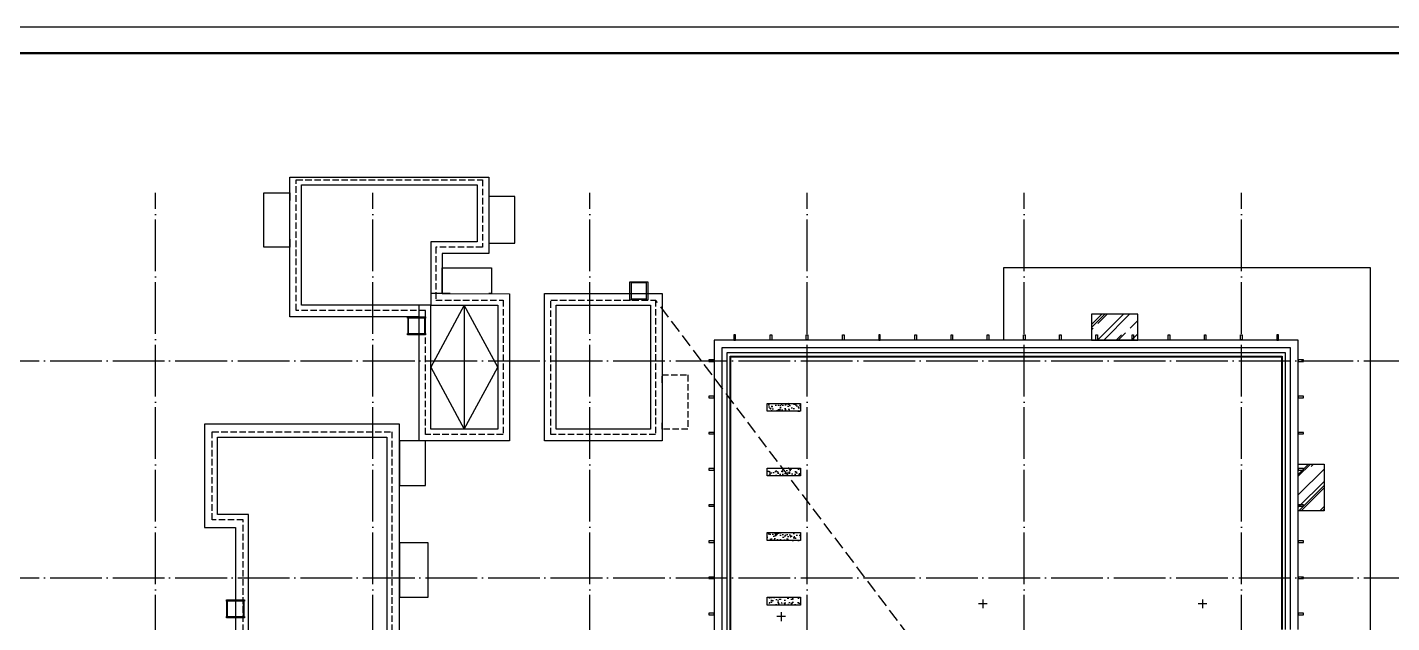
# Model space of a CAD drawing. Extents: x -292644 to 263613, y -713695 to 491457.
# Drawn here: x -4966 to 47815, y 320466 to 343500 of the extents above; entities that cross this region are included whole.
import ezdxf
from ezdxf.xclip import XClip

# ---------------------------------------------------------------- set-up
doc = ezdxf.new("R2010")
doc.units = 0
doc.header["$LTSCALE"] = 1000
doc.header["$MEASUREMENT"] = 0
for name, pattern in [('104-10 轴网$0$DOTE', [2.42, 2, -0.2, 0.02, -0.2]), ('X-104 8#10#平面_t3$0$109-34 轴网$0$L1$0$$AUDIT_BAD_LTYPE1', [0]), ('X-104 8#10#平面_t3$0$DASH', [0.35, 0.25, -0.1])]:
    doc.linetypes.add(name, pattern=pattern)
doc.layers.get('0').update_dxf_attribs({"linetype": 'CONTINUOUS'})
doc.layers.get('Defpoints').update_dxf_attribs({"linetype": 'CONTINUOUS'})
doc.layers.add('10#楼幕墙$0$04-不打印_辅助线', color=165, linetype='CONTINUOUS', plot=False)
doc.layers.add('X-104 8#10#平面_t3$0$04-不打印_辅助线', color=165, linetype='CONTINUOUS', plot=False)
for name, color, linetype in [('10#楼幕墙$0$A-C_玻璃幕墙', 140, 'CONTINUOUS'), ('10#楼幕墙$0$A-O_屋面', 201, 'CONTINUOUS'), ('104-10 轴网$0$A_AXIS-轴线', 36, '104-10 轴网$0$DOTE'), ('X-104 8#10#平面_t3$0$00-图签', 7, 'CONTINUOUS'), ('X-104 8#10#平面_t3$0$A-C_玻璃幕墙', 140, 'CONTINUOUS'), ('X-104 8#10#平面_t3$0$A-E_栏杆', 232, 'CONTINUOUS'), ('X-104 8#10#平面_t3$0$A-O_分水线', 127, 'CONTINUOUS'), ('X-104 8#10#平面_t3$0$A-O_屋面', 201, 'CONTINUOUS'), ('X-104 8#10#平面_t3$0$A-SUR_看线', 231, 'CONTINUOUS'), ('X-104 8#10#平面_t3$0$A-TECH_结构', 21, 'CONTINUOUS'), ('X-104 8#10#平面_t3$0$EH_玻璃', 156, 'CONTINUOUS'), ('X-104 8#10#平面_t3$0$EH_石材', 116, 'CONTINUOUS')]:
    doc.layers.add(name, color=color, linetype=linetype)
doc.layers.get('X-104 8#10#平面_t3$0$A-O_分水线').off()
pattern_1 = [(230, (-1e-10, 59400), (-364.36934, 31.87817), [38.1, -419.1]), (175, (-1e-10, 59400), (70.48565, -382.1133), [30.48, -335.28]), (280.451, (-30.36, 59402.66), (-293.885, -350.23338), [32.38, -356.18]), (226.1842, (-1e-10, 59298.4), (-542.1581, 84.08466), [57.15, -628.65]), (276.6356, (-45.2, 59305.4), (-474.8085, -494.8511), [48.57, -534.27]), (171.184, (-1e-10, 59298.4), (-474.8092, -494.8502), [45.72, -502.92]), (201, (-50.8, 59323.8), (-303.22976, 204.53104), [38.1, -419.1]), (146, (-50.8, 59323.8), (-123.60406, -368.37593), [30.48, -335.28]), (251.4514, (-76.07, 59340.84), (-426.833, -163.8457), [32.38, -356.18]), (217.5, (-1e-10, 59400), (-6.177207, -169.11008), [0, -331.216, 0, -340.36, 0, -336.55]), (187.5, (-1e-10, 59400), (-133.63933, -200.36115), [0, -194.056, 0, -323.596, 0, -128.27]), (147.5, (113.28, 59400), (-271.18119, 11.45749), [0, -127, 0, -396.24, 0, -525.78]), (137.5, (164.08, 59400), (-296.25836, -50.85298), [0, -165.1, 0, -263.144, 0, -373.38])]

# ---------------------------------------------------------------- blocks, each defined once
blk = doc.blocks.new('10#楼幕墙')
at = {"layer": '10#楼幕墙$0$04-不打印_辅助线'}
blk.add_lwpolyline([(-18550, 284100), (65550, 284100), (65550, 343500), (-18550, 343500)], close=True, dxfattribs=at)
at = {"layer": '10#楼幕墙$0$A-C_玻璃幕墙'}
for points in [[(22370, 331600), (22370, 331400), (22430, 331400), (22430, 331600)], [(23830, 331400), (23770, 331400), (23770, 331600), (23830, 331600)], [(25230, 331400), (25170, 331400), (25170, 331600), (25230, 331600)], [(26630, 331400), (26570, 331400), (26570, 331600), (26630, 331600)], [(28030, 331600), (27970, 331600), (27970, 331400), (28030, 331400)], [(29430, 331400), (29370, 331400), (29370, 331600), (29430, 331600)], [(30830, 331400), (30770, 331400), (30770, 331600), (30830, 331600)], [(32230, 331400), (32170, 331400), (32170, 331600), (32230, 331600)], [(33630, 331400), (33570, 331400), (33570, 331600), (33630, 331600)], [(35030, 331400), (34970, 331400), (34970, 331600), (35030, 331600)], [(36430, 331400), (36370, 331400), (36370, 331600), (36430, 331600)], [(37830, 331400), (37770, 331400), (37770, 331600), (37830, 331600)], [(39230, 331400), (39170, 331400), (39170, 331600), (39230, 331600)], [(40630, 331400), (40570, 331400), (40570, 331600), (40630, 331600)], [(42030, 331400), (41970, 331400), (41970, 331600), (42030, 331600)], [(43370, 331400), (43430, 331400), (43430, 331600), (43370, 331600)], [(21600, 330630), (21400, 330630), (21400, 330570), (21600, 330570)], [(44200, 330570), (44400, 330570), (44400, 330630), (44200, 330630)], [(21600, 329230), (21400, 329230), (21400, 329170), (21600, 329170)], [(44200, 329170), (44400, 329170), (44400, 329230), (44200, 329230)], [(21600, 327830), (21400, 327830), (21400, 327770), (21600, 327770)], [(44200, 327770), (44400, 327770), (44400, 327830), (44200, 327830)], [(21600, 326430), (21400, 326430), (21400, 326370), (21600, 326370)], [(44200, 326370), (44400, 326370), (44400, 326430), (44200, 326430)], [(21600, 325030), (21400, 325030), (21400, 324970), (21600, 324970)], [(44200, 324970), (44400, 324970), (44400, 325030), (44200, 325030)], [(21600, 323630), (21400, 323630), (21400, 323570), (21600, 323570)], [(44200, 323570), (44400, 323570), (44400, 323630), (44200, 323630)], [(21600, 322230), (21400, 322230), (21400, 322170), (21600, 322170)], [(44200, 322170), (44400, 322170), (44400, 322230), (44200, 322230)], [(21600, 320830), (21400, 320830), (21400, 320770), (21600, 320770)], [(44200, 320770), (44400, 320770), (44400, 320830), (44200, 320830)]]:
    blk.add_lwpolyline(points, close=True, dxfattribs=at)
at = {"layer": '10#楼幕墙$0$A-O_屋面'}
for points in [[(44200, 320200), (44200, 331400), (21600, 331400), (21600, 318800)], [(43900, 320200), (43900, 331100), (21900, 331100), (21900, 318800)], [(43700, 320200), (43700, 330900), (22100, 330900), (22100, 318800)]]:
    blk.add_lwpolyline(points, dxfattribs=at)
blk = doc.blocks.new('104-10 轴网')
at = {"layer": '104-10 轴网$0$A_AXIS-轴线', "linetype": '104-10 轴网$0$DOTE'}
for p, q in [((0, -6500), (0, 40100)), ((8400, -6500), (8400, 40100)), ((16800, -6500), (16800, 40100)), ((25200, -6500), (25200, 40100)), ((33600, -6500), (33600, 40100)), ((42000, -6500), (42000, 40100)), ((-6500, 33600), (48500, 33600)), ((-6500, 25200), (48500, 25200))]:
    blk.add_line(p, q, dxfattribs=at)
at = {"layer": 'Defpoints'}
blk.add_lwpolyline([(-16050, 45500), (58050, 45500), (58050, -11900), (-16050, -11900)], close=True, dxfattribs=at)
blk = doc.blocks.new('X-104 8#10#平面_t3$0$fdghdgfh')
at = {"layer": 'X-104 8#10#平面_t3$0$EH_玻璃'}
h = blk.add_hatch(dxfattribs=at)
h.set_pattern_fill('AR-RROOF', color=256, scale=600, angle=135)
h.set_pattern_definition([(135, (42800, -184500), (-1724.2092, 646.5784), [11430, -1524, 3810, -762]), (135, (41814, -184052.8), (-177.809, -1255.44), [2286, -251.46, 4572, -571.5]), (135, (42072.6, -184688.6), (-3162.8462, 2440.8336), [6096, -1066.8, 3048, -762])])
h.paths.add_polyline_path([(-1000, 900), (-1000, -900), (0, -900), (0, 900)])
at = {"layer": 'X-104 8#10#平面_t3$0$A-C_玻璃幕墙'}
blk.add_lwpolyline([(-1000, 900), (-1000, -900), (0, -900), (0, 900)], close=True, dxfattribs=at)
blk = doc.blocks.new('X-104 8#10#平面_t3$0$jtkjuyriuy')
h = blk.add_hatch()
h.set_pattern_fill('ANSI31', color=8, scale=30, angle=45)
h.set_pattern_definition([(90, (0, 0), (-47.625, 1e-14), [])])
h.paths.add_polyline_path([(-138, 138), (138, 138), (138, -138), (-138, -138)])
for points in [[(-168, 168), (168, 168), (168, -168), (-168, -168)], [(-138, 138), (138, 138), (138, -138), (-138, -138)]]:
    blk.add_lwpolyline(points, close=True)
at = {"layer": 'X-104 8#10#平面_t3$0$04-不打印_辅助线'}
for p, q in [((-168, 0), (168, 0)), ((0, 168), (0, -168))]:
    blk.add_line(p, q, dxfattribs=at)
blk = doc.blocks.new('X-104 8#10#平面_t3$0$harehas')
for p, q in [((0, 185), (600, 185)), ((0, 165), (600, 165)), ((0, -465), (600, -465)), ((0, -485), (600, -485))]:
    blk.add_line(p, q)
for points in [[(-50, 200), (-50, -500), (0, -500), (0, 200)], [(600, 200), (600, -500), (650, -500), (650, 200)]]:
    blk.add_lwpolyline(points, close=True)
blk = doc.blocks.new('X-104 8#10#平面_t3')
at = {"linetype": 'X-104 8#10#平面_t3$0$109-34 轴网$0$L1$0$$AUDIT_BAD_LTYPE1'}
h = blk.add_hatch(dxfattribs=at)
h.set_pattern_fill('AR-CONC', color=18, scale=200, angle=-180)
h.set_pattern_definition(pattern_1)
h.paths.add_polyline_path([(24950, 328950), (24950, 328650), (23650, 328650), (23650, 328950)])
h = blk.add_hatch(dxfattribs=at)
h.set_pattern_fill('AR-CONC', color=18, scale=200, angle=-180)
h.set_pattern_definition(pattern_1)
h.paths.add_polyline_path([(24950, 326450), (24950, 326150), (23650, 326150), (23650, 326450)])
h = blk.add_hatch(dxfattribs=at)
h.set_pattern_fill('AR-CONC', color=18, scale=200, angle=-180)
h.set_pattern_definition(pattern_1)
h.paths.add_polyline_path([(24950, 323950), (24950, 323650), (23650, 323650), (23650, 323950)])
h = blk.add_hatch(dxfattribs=at)
h.set_pattern_fill('AR-CONC', color=18, scale=200, angle=-180)
h.set_pattern_definition(pattern_1)
h.paths.add_polyline_path([(24950, 321450), (24950, 321150), (23650, 321150), (23650, 321450)])
at = {"elevation": 2600}
for points in [[(24950, 328950), (24950, 328650), (23650, 328650), (23650, 328950)], [(24950, 326450), (24950, 326150), (23650, 326150), (23650, 326450)], [(24950, 323950), (24950, 323650), (23650, 323650), (23650, 323950)], [(24950, 321450), (24950, 321150), (23650, 321150), (23650, 321450)]]:
    blk.add_lwpolyline(points, close=True, dxfattribs=at)
at = {"layer": 'X-104 8#10#平面_t3$0$00-图签'}
blk.add_lwpolyline([(-18550, 284100), (65550, 284100), (65550, 343500), (-18550, 343500)], close=True, dxfattribs=at)
at = {"layer": 'X-104 8#10#平面_t3$0$00-图签', "const_width": 100}
blk.add_lwpolyline([(-16050, 285100), (64550, 285100), (64550, 342500), (-16050, 342500)], close=True, dxfattribs=at)
at = {"layer": 'X-104 8#10#平面_t3$0$A-E_栏杆', "linetype": 'X-104 8#10#平面_t3$0$109-34 轴网$0$L1$0$$AUDIT_BAD_LTYPE1'}
for points in [[(22220, 318800), (22220, 330780), (43580, 330780), (43580, 320200)], [(22250, 318800), (22250, 330750), (43550, 330750), (43550, 320200)]]:
    blk.add_lwpolyline(points, dxfattribs=at)
at = {"layer": 'X-104 8#10#平面_t3$0$A-O_屋面'}
for p, q in [((11089, 333200), (10639, 333200)), ((10189, 332300), (10189, 332750))]:
    blk.add_line(p, q, dxfattribs=at)
at = {"layer": 'X-104 8#10#平面_t3$0$A-O_屋面', "linetype": 'X-104 8#10#平面_t3$0$DASH', "ltscale": 2}
blk.add_line((33750, 313850), (19339, 332950), dxfattribs=at)
at = {"layer": 'X-104 8#10#平面_t3$0$A-O_屋面'}
for points in [[(13689, 333194), (13689, 327500), (10189, 327500), (10189, 332300), (5189, 332300), (5189, 337700), (12889, 337700), (12889, 334750), (11089, 334750), (11089, 333200)], [(13239, 332745), (13239, 327950), (10639, 327950), (10639, 332750), (5639, 332750), (5639, 337400), (12439, 337400), (12439, 335200), (10639, 335200), (10639, 332750)], [(12889, 335149), (13889, 335149), (13889, 336949), (12889, 336949)], [(15039, 333200), (19589, 333200), (19589, 327500), (15039, 327500)], [(15489, 332750), (19139, 332750), (19139, 327950), (15489, 327950)], [(9439, 325780), (10439, 325780), (10439, 327500), (9439, 327500)], [(9439, 321450), (10539, 321450), (10539, 323550), (9439, 323550)]]:
    blk.add_lwpolyline(points, close=True, dxfattribs=at)
for points in [[(5189, 335300), (5189, 335000), (4189, 335000), (4189, 337100), (5189, 337100), (5189, 336800)], [(11389, 333200), (11089, 333200), (11089, 334200), (12989, 334200), (12989, 333200), (12889, 333200)], [(9439, 325250), (9439, 328150), (1889, 328150), (1889, 324150), (3089, 324150), (3089, 319700), (9439, 319700), (9439, 325250), (9439, 325250)], [(8939, 324750), (8939, 324750), (8939, 320000), (3589, 320000), (3589, 324650), (2389, 324650), (2389, 327650), (8939, 327650), (8939, 324750)]]:
    blk.add_lwpolyline(points, dxfattribs=at)
at = {"layer": 'X-104 8#10#平面_t3$0$A-O_屋面', "linetype": 'X-104 8#10#平面_t3$0$DASH'}
blk.add_lwpolyline([(19589, 329750), (19589, 330050), (20589, 330050), (20589, 327950), (19589, 327950), (19589, 328250)], dxfattribs=at)
at = {"layer": 'X-104 8#10#平面_t3$0$A-SUR_看线'}
blk.add_lwpolyline([(45600, 313000), (47000, 313000), (47000, 334200), (32800, 334200), (32800, 331400)], dxfattribs=at)
at = {"layer": 'X-104 8#10#平面_t3$0$A-TECH_结构', "linetype": 'X-104 8#10#平面_t3$0$DASH'}
for points in [[(13439, 332948), (13439, 327750), (10439, 327750), (10439, 332550), (5439, 332550), (5439, 337600), (12639, 337600), (12639, 335000), (10839, 335000), (10839, 332950)], [(15289, 332950), (19339, 332950), (19339, 327750), (15289, 327750)], [(9139, 324950), (9139, 324950), (9139, 319800), (3389, 319800), (3389, 324450), (2189, 324450), (2189, 327850), (9139, 327850)]]:
    blk.add_lwpolyline(points, close=True, dxfattribs=at)
at = {"layer": 'X-104 8#10#平面_t3$0$EH_石材', "linetype": 'X-104 8#10#平面_t3$0$109-34 轴网$0$L1$0$$AUDIT_BAD_LTYPE1'}
for p, q in [((11939, 332747), (10639, 330350)), ((11939, 332747), (11939, 327950)), ((13239, 330347), (11939, 332747)), ((10639, 330350), (11939, 327950)), ((11939, 327950), (13239, 330347))]:
    blk.add_line(p, q, dxfattribs=at)
at = {"linetype": 'X-104 8#10#平面_t3$0$109-34 轴网$0$L1$0$$AUDIT_BAD_LTYPE1'}
ref = blk.add_blockref('10#楼幕墙', (0, 0), dxfattribs=at)
XClip(ref).set_block_clipping_path([(-18550, -12900), (65550.0000000001, 343500.0000000001)])
ref = blk.add_blockref('104-10 轴网', (0, 297000), dxfattribs=at)
XClip(ref).set_block_clipping_path([(-16049.9999999999, -11899.9999999999), (58050, 45500.0000000001)])
at = {"linetype": 'X-104 8#10#平面_t3$0$109-34 轴网$0$L1$0$$AUDIT_BAD_LTYPE1', "rotation": 270}
blk.add_blockref('X-104 8#10#平面_t3$0$fdghdgfh', (37100, 331400), dxfattribs=at)
at = {"linetype": 'X-104 8#10#平面_t3$0$109-34 轴网$0$L1$0$$AUDIT_BAD_LTYPE1', "xscale": -1}
blk.add_blockref('X-104 8#10#平面_t3$0$fdghdgfh', (44200, 325700), dxfattribs=at)
at = {"layer": 'X-104 8#10#平面_t3$0$A-O_分水线', "xscale": -1, "rotation": 359.9999999999999}
for p in [(32000, 321200), (40500, 321200), (24200, 320700)]:
    blk.add_blockref('X-104 8#10#平面_t3$0$jtkjuyriuy', p, dxfattribs=at)
at = {"layer": 'X-104 8#10#平面_t3$0$A-SUR_看线', "xscale": -1}
for p, rotation in [((18989, 333450), 359.9999999999998), ((9939, 332250), 89.99999999999993), ((3239, 320700), 270)]:
    blk.add_blockref('X-104 8#10#平面_t3$0$harehas', p, dxfattribs=dict(at, rotation=rotation))

msp = doc.modelspace()

# ---------------------------------------------------------------- block references
msp.add_blockref('X-104 8#10#平面_t3', (0, 0))

doc.saveas('drawing.dxf')
